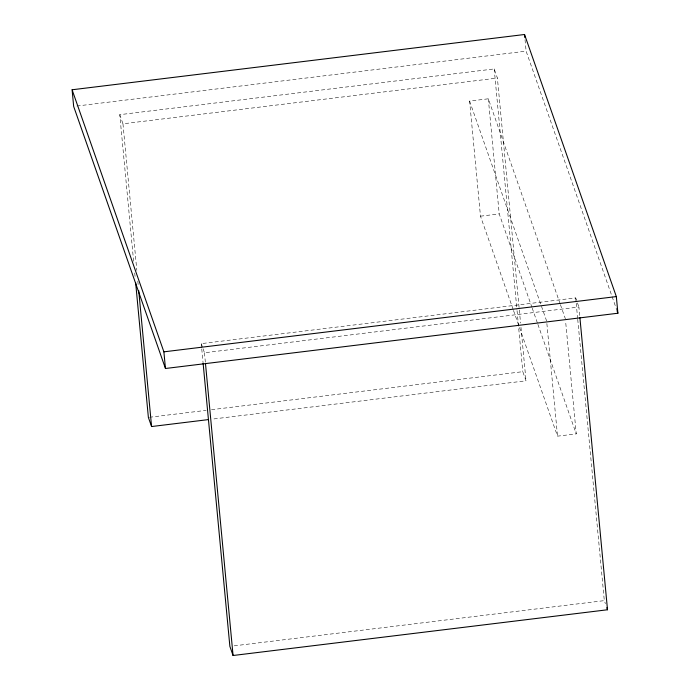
<?xml version="1.0" encoding="UTF-8"?>
<svg xmlns="http://www.w3.org/2000/svg" width="690" height="690" viewBox="0 0 690 690"><rect width="100%" height="100%" fill="white"/><g stroke="black" fill="none" stroke-linecap="round" stroke-linejoin="round"><path stroke-width="0.52" stroke-dasharray="3.45 2.59" d="M76.875 106.027L526.116 51.155L617.196 311.199M133.618 261.225L119.767 114.669L494.204 68.931L497.395 78.065L520.553 323.032M119.767 114.669L122.958 123.803L497.395 78.065M513.144 309.448L480.482 216.186L469.597 101.085L488.322 98.799L560.047 303.574M480.482 216.186L499.206 213.891L531.869 307.162M201.661 347.915L201.264 343.629L575.702 297.899L577.116 301.953M203.041 348.709L204.456 352.763L578.893 307.024L579.807 316.658M149.445 417.278L206.146 410.352M211.502 409.696L522.813 371.669L526.013 380.802L212.555 419.089M513.498 310.457L557.529 436.166L576.245 433.881L565.567 320.91M234.16 645.84L604.311 600.628L605.38 603.672M577.478 302.97L578.893 307.024M560.401 304.583L565.369 318.78M469.597 101.085L546.644 321.066L557.529 436.166M532.223 308.171L537.545 323.377M537.907 324.395L576.245 433.881M201.264 343.629L202.679 347.691M575.702 297.899L576.098 302.177M576.202 303.246L577.616 318.219M577.72 319.289L604.311 600.628M525.03 39.701L526.116 51.155M520.959 327.31L526.013 380.802M494.204 68.931L516.948 309.62M517.052 310.69L522.813 371.669M488.322 98.799L499.206 213.891M204.456 352.763L205.37 362.397M201.765 348.985L202.981 361.819M122.958 123.803L136.818 270.359M137.828 281.054L138.328 286.402M134.731 272.99L135.137 277.268"/><path stroke-width="1.03" d="M72.096 89.769L524.538 34.5L616.334 296.579L617.904 313.234L165.462 368.495L73.666 106.424L72.096 89.769L163.884 351.84L165.462 368.495M163.884 351.84L616.334 296.579M135.637 282.615L148.376 417.407L151.576 426.541L208.276 419.615M203.084 362.888L229.874 646.366L233.073 655.5L607.511 609.762L579.911 317.728M617.196 311.199L617.904 313.234M606.803 607.735L607.511 609.762M524.538 34.5L524.84 37.622M205.473 363.466L233.073 655.5M138.733 290.68L151.576 426.541"/></g></svg>
